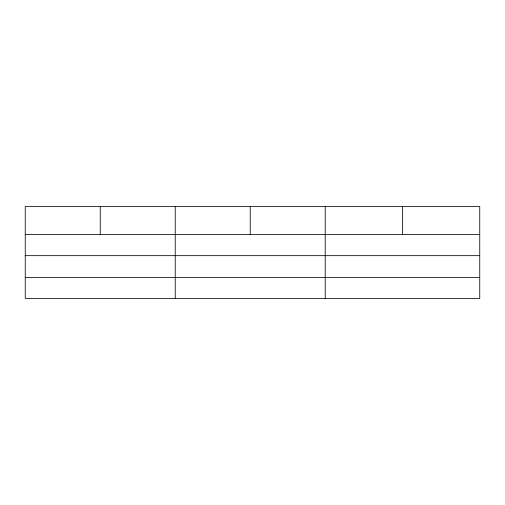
<?xml version="1.0" encoding="UTF-8"?>
<svg xmlns="http://www.w3.org/2000/svg" width="505" height="505" viewBox="0 0 505 505"><rect width="100%" height="100%" fill="white"/><g stroke="black" fill="none" stroke-linecap="round" stroke-linejoin="round"><path stroke-width="0.76" d="M479.75 255.663L479.75 206.52L25.25 206.52L25.25 298.48L479.75 298.48L479.75 255.663L25.25 255.663M25.25 234.579L479.75 234.579M25.25 277.39L479.75 277.39M402.485 206.52L402.485 234.579M325.22 206.52L325.22 298.48M250.227 206.52L250.227 234.579M175.235 206.52L175.235 298.48M100.243 206.52L100.243 234.579"/></g></svg>
